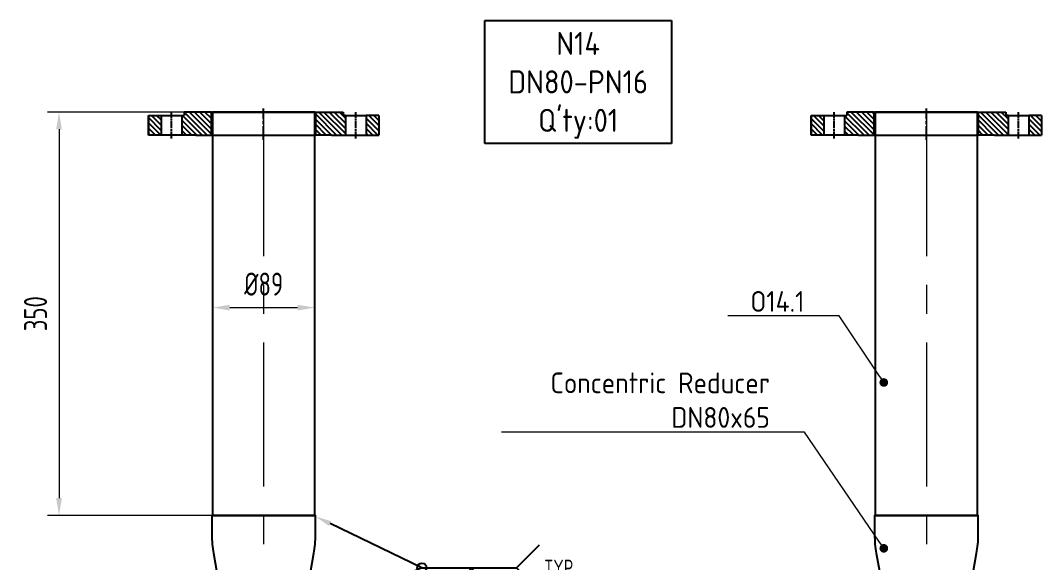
# Model space of a CAD drawing. Header units: millimetres. Extents: x -46397 to 283259, y -8690 to 23983.
# Drawn here: x 183103 to 183990, y -1324 to -853 of the extents above; entities that cross this region are included whole.
import ezdxf
from ezdxf import colors
from ezdxf.entities.mleader import LeaderData, LeaderLine
from ezdxf.math import Vec2, Vec3

# ---------------------------------------------------------------- set-up
doc = ezdxf.new("R2010")
doc.units = ezdxf.units.MM
for name, pattern in [('AM_ISO08W050', [18, 12, -1.5, 3, -1.5]), ('AM_ISO08W050x2', [9, 6, -0.75, 1.5, -0.75]), ('CENTER', [2, 1.25, -0.25, 0.25, -0.25])]:
    doc.linetypes.add(name, pattern=pattern)
doc.layers.get('Defpoints').update_dxf_attribs({"lineweight": 0})
for name, color, linetype, lineweight in [('AM_5', 3, 'Continuous', 25), ('AM_7', 4, 'AM_ISO08W050', 25), ('DUONGTAM', 1, 'CENTER', 0), ('NETCHINH', 7, 'Continuous', 9), ('ĐƯỜNG ĐẬM', 255, 'Continuous', 25)]:
    doc.layers.add(name, color=color, linetype=linetype, lineweight=lineweight)
doc.layers.add('DIM', color=8, linetype='Continuous')
doc.styles.add('Arial', font='arial.ttf')
doc.styles.add('GHI CHÚ 1', font='isocp_IV25.ttf', dxfattribs={"width": 0.8})
doc.styles.get("Standard").update_dxf_attribs({"font": 'isocp.shx', "width": 0.8})
doc.dimstyles.new('1-30SCALE', dxfattribs={"dimtxt": 75, "dimasz": 75, "dimexe": 37.5, "dimexo": 30, "dimgap": 30, "dimtad": 1, "dimtoh": 1, "dimdec": 0, "dimdsep": 46, "dimtxsty": 'GHI CHÚ 1', "dimcen": 0.09, "dimclrd": 256, "dimclre": 256, "dimclrt": 2, "dimadec": 0, "dimazin": 0, "dimtfac": 1, "dimtdec": 0, "dimtofl": 0, "dimtmove": 0, "dimatfit": 3, "dimfxl": 1, "dimlwd": 0, "dimlwe": 0, "dimarcsym": 0})

# ---------------------------------------------------------------- blocks, each defined once
blk = doc.blocks.new('*U534')
h = blk.add_hatch()
h.set_pattern_fill('ANSI31', color=1)
h.paths.add_polyline_path([(-89, -14), (-100, -14), (-100, -31), (-89, -31)])
h.paths.add_polyline_path([(-71, -14), (-71, -31), (-69, -31), (-69, -34), (-45.25, -34), (-45.25, -14), (-59, -14)])
h.paths.add_polyline_path([(45.25, -34), (69, -34), (69, -31), (71, -31), (71, -14), (59, -14), (45.25, -14)])
h.paths.add_polyline_path([(100, -14), (89, -14), (89, -31), (100, -31)])
for p, q in [((-100, -31), (-100, -14)), ((-89, -14), (-100, -14)), ((-100, -14), (-100, -31)), ((-89, -31), (-89, -14)), ((-80, -14), (-89, -14)), ((-71, -14), (-80, -14)), ((-71, -31), (-71, -14)), ((-59, -14), (-71, -14)), ((-59, -14), (-45.25, -14)), ((-45.25, -14), (-45.25, -34)), ((-45.25, -14), (0, -14)), ((0, -14), (45.25, -14)), ((45.25, -14), (45.25, -34)), ((59, -14), (45.25, -14)), ((59, -14), (71, -14)), ((71, -31), (71, -14)), ((71, -14), (80, -14)), ((80, -14), (89, -14)), ((89, -31), (89, -14)), ((89, -14), (100, -14)), ((100, -31), (100, -14)), ((-100, -31), (-89, -31)), ((-89, -31), (-80, -31)), ((-80, -31), (-71, -31)), ((-71, -31), (-69, -31)), ((-69, -34), (-69, -31)), ((-45.25, -34), (-69, -34)), ((-45.25, -34), (45.25, -34)), ((45.25, -34), (69, -34)), ((69, -34), (69, -31)), ((71, -31), (69, -31)), ((71, -31), (80, -31)), ((80, -31), (89, -31)), ((100, -31), (89, -31))]:
    blk.add_line(p, q)
at = {"layer": 'AM_7', "linetype": 'AM_ISO08W050x2'}
for p, q in [((-80, -11), (-80, -34)), ((80, -11), (80, -34))]:
    blk.add_line(p, q, dxfattribs=at)
at = {"layer": 'AM_7'}
blk.add_line((0, -9.86), (0, -37), dxfattribs=at)
blk = doc.blocks.new('*D888')
at = {"layer": 'Defpoints', "color": 0, "transparency": 16777216}
for p in [(183287.2, -932.54, -1.5), (183136.5, -1282.54), (183280.64, -1282.54, -1.5)]:
    blk.add_point(p, dxfattribs=at)
at = {"layer": 'DIM', "linetype": 'Continuous', "lineweight": 0, "transparency": 16777216}
for p, q in [((183277.2, -932.54), (183126.5, -932.54)), ((183136.5, -947.54), (183136.5, -1267.54)), ((183270.64, -1282.54), (183126.5, -1282.54))]:
    blk.add_line(p, q, dxfattribs=at)
at = {"layer": 'DIM', "transparency": 16777216}
for points in [[(183134, -947.54), (183139, -947.54), (183136.5, -932.54)], [(183134, -1267.54), (183139, -1267.54), (183136.5, -1282.54)]]:
    blk.add_solid(points, dxfattribs=at)
at = {"layer": 'DIM', "color": 2, "transparency": 16777216, "insert": (183116.11, -1107.54), "char_height": 20, "attachment_point": 5, "rotation": 90, "style": 'GHI CHÚ 1'}
blk.add_mtext('350', dxfattribs=at)
blk = doc.blocks.new('_Dot')
at = {"color": 0, "linetype": 'ByBlock', "lineweight": -2}
blk.add_line((-0.5, 0), (-1, 0), dxfattribs=at)
at = {"color": 0, "linetype": 'ByBlock', "const_width": 0.5}
blk.add_lwpolyline([(-0.25, 0, 1), (0.25, 0, 1)], format="xyb", close=True, dxfattribs=at)
blk = doc.blocks.new('*D922')
at = {"layer": 'Defpoints', "color": 0, "transparency": 16777216}
for p in [(183269.73, -1070.75, -3), (183358.63, -1070.75, -3), (183358.63, -1102.28)]:
    blk.add_point(p, dxfattribs=at)
at = {"layer": 'DIM', "linetype": 'Continuous', "lineweight": 0, "transparency": 16777216}
for p, q in [((183269.73, -1080.75), (183269.73, -1112.28)), ((183358.63, -1080.75), (183358.63, -1112.28)), ((183284.73, -1102.28), (183343.63, -1102.28))]:
    blk.add_line(p, q, dxfattribs=at)
at = {"layer": 'DIM', "transparency": 16777216}
for points in [[(183284.73, -1099.78), (183284.73, -1104.78), (183269.73, -1102.28)], [(183343.63, -1099.78), (183343.63, -1104.78), (183358.63, -1102.28)]]:
    blk.add_solid(points, dxfattribs=at)
at = {"layer": 'DIM', "color": 2, "transparency": 16777216, "insert": (183314.18, -1081.85), "char_height": 20, "attachment_point": 5, "style": 'GHI CHÚ 1'}
blk.add_mtext('%%C89', dxfattribs=at)
blk = doc.blocks.new('*S1165')
at = {"layer": 'AM_5'}
for p, q in [((170640.17, -1327.98, -3), (170560.38, -1289.61, -3)), ((170722.16, -1327.98, -3), (170742.16, -1307.98, -3)), ((170640.17, -1327.98, -3), (170553.54, -1366.81, -3)), ((170640.17, -1327.98, -3), (170722.16, -1327.98, -3)), ((170722.16, -1327.98, -3), (170742.16, -1347.98, -3))]:
    blk.add_line(p, q, dxfattribs=at)
at = {"layer": 'AM_5', "color": 2}
for p, q in [((170668.16, -1347.98, -3), (170683.16, -1327.98, -3)), ((170683.16, -1327.98, -3), (170698.16, -1347.98, -3))]:
    blk.add_line(p, q, dxfattribs=at)
blk.add_circle((170640.17, -1327.98, -3), 3.99, dxfattribs=at)
at = {"layer": 'AM_5', "linetype": 'Continuous'}
for points in [[(170561.4, -1287.51, -3), (170559.37, -1291.71, -3), (170547.77, -1283.54, -3)], [(170552.59, -1364.69, -3), (170554.5, -1368.94, -3), (170540.77, -1372.54, -3)]]:
    blk.add_trace(points, dxfattribs=at)
at = {"layer": 'AM_5', "color": 2, "char_height": 14}
for s, insert, attachment_point in [('TYP', (170746.36, -1327.98, -3), 4), ('60%%d', (170683.16, -1348.7, -3), 2)]:
    blk.add_mtext(s, dxfattribs=dict(at, insert=insert, attachment_point=attachment_point))

msp = doc.modelspace()

# ---------------------------------------------------------------- linework, layer by layer
at = {"layer": 'DUONGTAM', "ltscale": 100}
for p, q in [((183314.18, -932.54, -3), (183314.18, -1650.22, -3)), ((183889.62, -932.54, -3), (183889.62, -1650.22, -3))]:
    msp.add_line(p, q, dxfattribs=at)
at = {"layer": 'ĐƯỜNG ĐẬM', "ltscale": 100, "elevation": -3}
for points in [[(183358.63, -1282.54), (183358.63, -932.54), (183269.73, -932.54), (183269.73, -1282.54)], [(183845.17, -1282.54), (183934.07, -1282.54), (183934.07, -932.54), (183845.17, -932.54)]]:
    msp.add_lwpolyline(points, close=True, dxfattribs=at)
at = {"layer": 'ĐƯỜNG ĐẬM', "ltscale": 100}
for points, elevation in [([(183353.59, -1338.65), (183357.76, -1315.43, 0.044428), (183359.18, -1299.53), (183359.18, -1282.54), (183269.18, -1282.54), (183269.18, -1299.53, 0.044428), (183270.59, -1315.43), (183274.76, -1338.65, -0.044428), (183276.18, -1354.55), (183276.18, -1371.54), (183352.18, -1371.54), (183352.18, -1354.55, -0.044428)], -3), ([(183929.04, -1338.65), (183933.21, -1315.43, 0.044428), (183934.62, -1299.53), (183934.62, -1282.54), (183844.62, -1282.54), (183844.62, -1299.53, 0.044428), (183846.04, -1315.43), (183850.21, -1338.65, -0.044428), (183851.62, -1354.55), (183851.62, -1371.54), (183927.62, -1371.54), (183927.62, -1354.55, -0.044428)], -1.5)]:
    msp.add_lwpolyline(points, format="xyb", close=True, dxfattribs=dict(at, elevation=elevation))

# ---------------------------------------------------------------- block references
at = {"extrusion": (0, 0, -1), "zscale": -1, "rotation": 180}
for p in [(-183314.18, -966.54, 3), (-183889.62, -966.54, 3)]:
    msp.add_blockref('*U534', p, dxfattribs=at)
at = {"layer": 'AM_5'}
msp.add_blockref('*S1165', (12811.41, 0), dxfattribs=at)

# ---------------------------------------------------------------- texts
at = {"color": 3, "insert": (183516.15, -863.07, 0.25), "char_height": 20, "attachment_point": 1, "style": 'Arial', "bg_fill": 16, "box_fill_scale": 1.5, "bg_fill_color": 256, "bg_fill_transparency": 0}
msp.add_mtext_dynamic_manual_height_columns("\\pxqc;{\\Fisocp|c0;N14\\PDN80-PN16\\PQ'ty:01}", width=142.1921, gutter_width=12.5, heights=[0], dxfattribs=at)

# ---------------------------------------------------------------- dimensions: what is measured, and where the dimension line sits
at = {"layer": 'DIM'}
dim = msp.add_linear_dim(base=(183136.5, -1282.54, -1.5), p1=(183287.2, -932.54, -3), p2=(183280.64, -1282.54, -3), angle=90, dimstyle='1-30SCALE', override={"dimtxt": 20, "dimasz": 15, "dimexe": 10, "dimexo": 10, "dimgap": 10, "dimtmove": 1}, dxfattribs=at)
dim.commit()
dim.dimension.update_dxf_attribs({"geometry": '*D888', "text_midpoint": (183116.11, -1107.54, -1.5)})
dim = msp.add_linear_dim(base=(183358.63, -1102.28), p1=(183269.73, -1070.75, -3), p2=(183358.63, -1070.75, -3), text='%%C<>', dimstyle='1-30SCALE', override={"dimtxt": 20, "dimasz": 15, "dimexe": 10, "dimexo": 10, "dimgap": 10, "dimpost": '', "dimtmove": 1}, dxfattribs=at)
dim.commit()
dim.dimension.update_dxf_attribs({"geometry": '*D922', "text_midpoint": (183314.18, -1081.85)})

# ---------------------------------------------------------------- leaders
at = {"layer": 'NETCHINH'}
ml = msp.add_multileader_mtext('Standard', dxfattribs=at)
ml.set_content('{\\Fisocp|c0;O14.1}', color=1, style='Arial')
ml.set_leader_properties(color=2, linetype='Continuous', lineweight=-1)
ml.set_arrow_properties(name='DOT')
ml.build(insert=Vec2(0, 0))
ml.multileader.update_dxf_attribs({"has_dogleg": 0, "text_left_attachment_type": 5, "text_right_attachment_type": 5, "dogleg_length": 0, "arrow_head_size": 7.5, "scale": 15})
ctx = ml.context
ctx.base_point, ctx.scale, ctx.char_height, ctx.arrow_head_size, ctx.landing_gap_size, ctx.plane_origin = Vec3(183706.94, -1109.51, 6.53), 15, 18, 7.5, 30, Vec3(182845.2, -2368.17, 6.53)
ctx.left_attachment, ctx.right_attachment, ctx.text_align_type = 5, 5, 2
notes = []
notes.append((ctx, [(0, (1, 1, 0), (183813.74, -1109.51, 6.53), (-1, 0), 0, [(0, [(183852.63, -1167.21, 6.53)], 0, [])])]))
ctx.mtext.insert, ctx.mtext.alignment, ctx.mtext.flow_direction = Vec3(183783.74, -1087.91, 6.53), 3, 5
ml = msp.add_multileader_mtext('Standard', dxfattribs=at)
ml.set_content('{\\Fisocp|c0;\\C256;Concentric Reducer \\PDN80x65}', color=1, style='Arial')
ml.set_leader_properties(color=2, linetype='Continuous', lineweight=-1)
ml.set_arrow_properties(name='DOT')
ml.build(insert=Vec2(0, 0))
ml.multileader.update_dxf_attribs({"has_dogleg": 0, "text_left_attachment_type": 5, "text_right_attachment_type": 5, "dogleg_length": 0, "arrow_head_size": 7.5, "scale": 15})
ctx = ml.context
ctx.base_point, ctx.scale, ctx.char_height, ctx.arrow_head_size, ctx.landing_gap_size, ctx.plane_origin = Vec3(183523.1, -1210.28, 6.53), 15, 18, 7.5, 30, Vec3(182845.2, -2512.09, 6.53)
ctx.left_attachment, ctx.right_attachment, ctx.text_align_type = 5, 5, 2
notes.append((ctx, [(0, (1, 1, 0), (183783.74, -1210.28, 6.53), (-1, 0), 0, [(0, [(183852.63, -1311.12, 6.53)], 0, [])])]))
ctx.mtext.insert, ctx.mtext.alignment, ctx.mtext.flow_direction = Vec3(183753.74, -1158.56, 6.53), 3, 5
for ctx, leaders in notes:
    for number, flags, end, landing, length, lines in leaders:
        leader = LeaderData()
        leader.index, (leader.has_last_leader_line, leader.has_dogleg_vector, leader.attachment_direction) = number, flags
        leader.last_leader_point, leader.dogleg_vector, leader.dogleg_length = Vec3(end), Vec3(landing), length
        for number, points, colour, breaks in lines:
            line = LeaderLine()
            line.index, line.vertices, line.color, line.breaks = number, Vec3.list(points), colors.encode_raw_color(colour), breaks
            leader.lines.append(line)
        ctx.leaders.append(leader)

doc.saveas('drawing.dxf')
